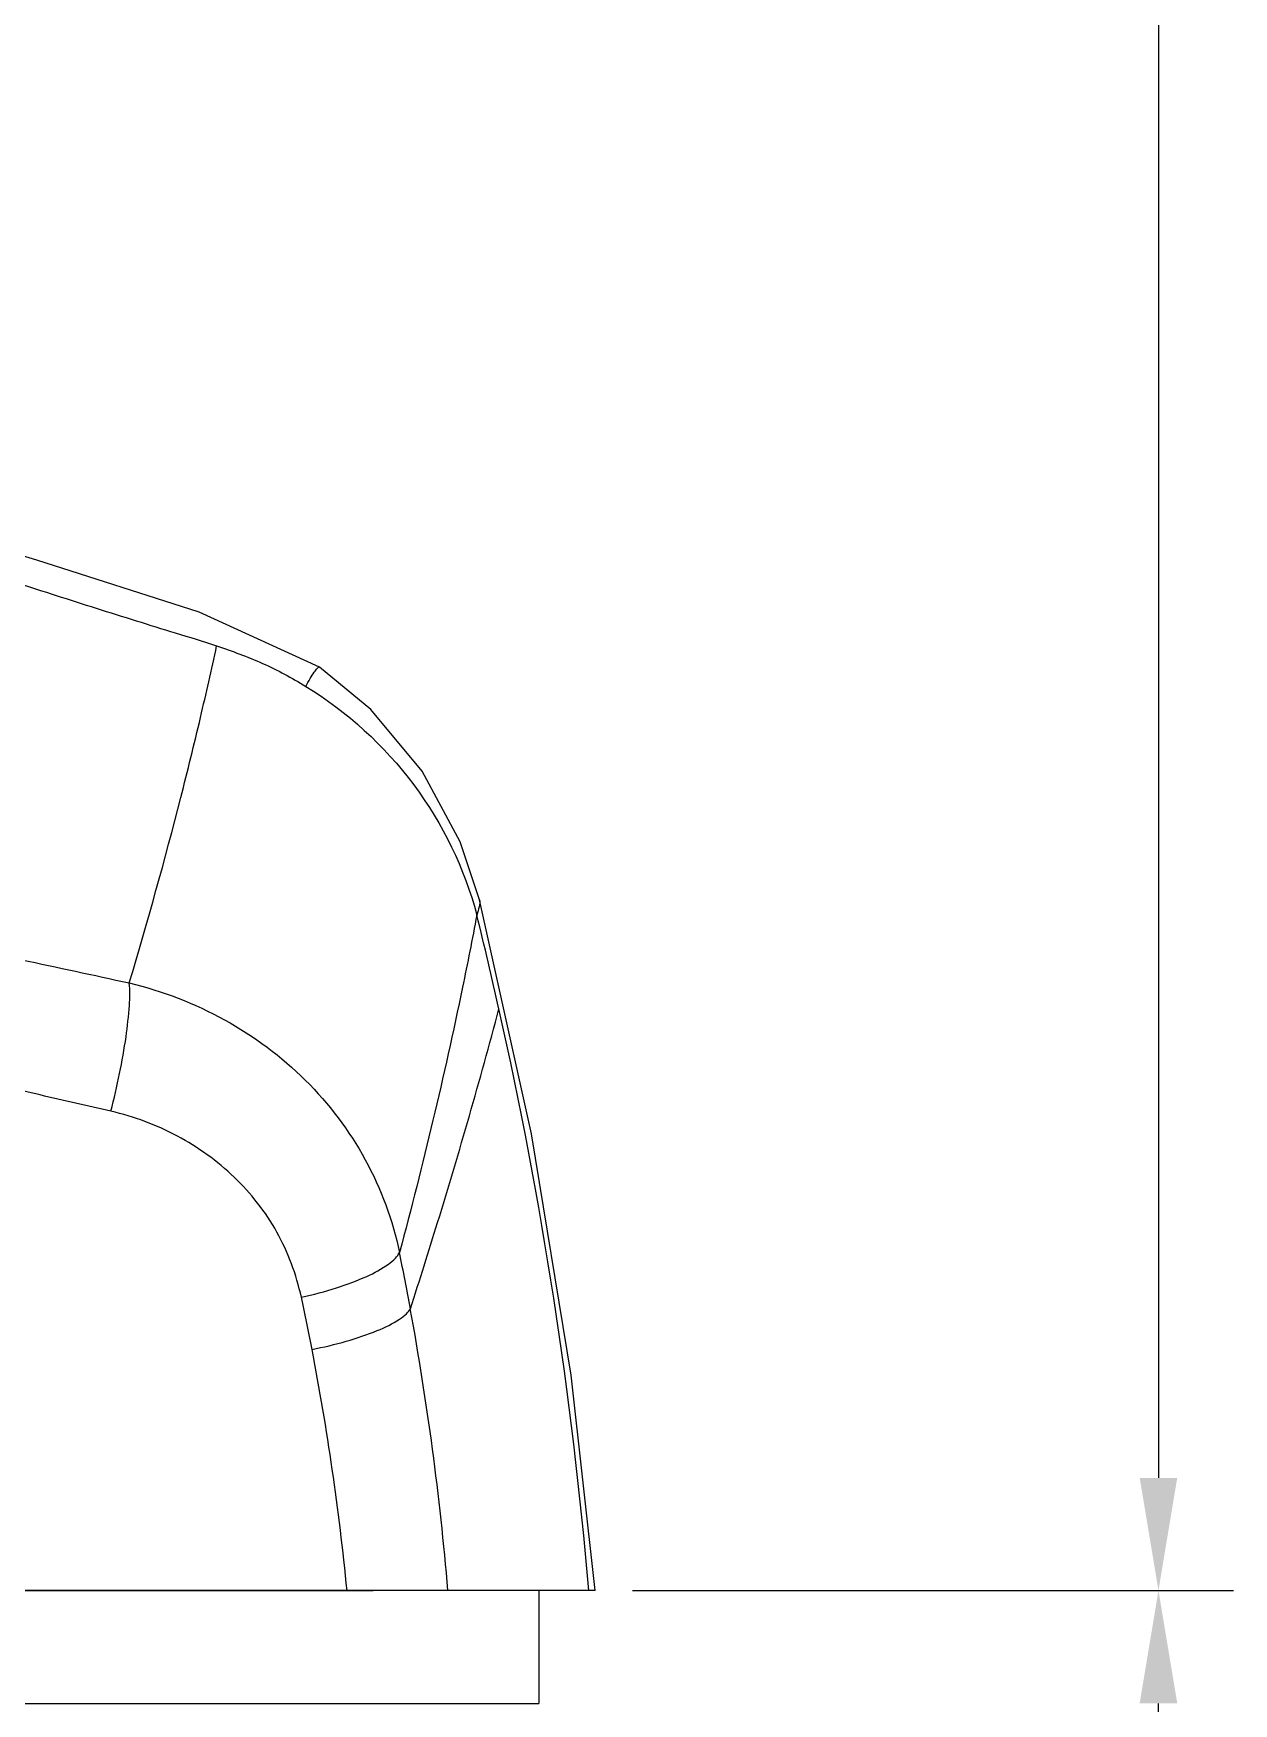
# Model space of a CAD drawing. Extents: x 7586 to 8180, y -5808 to -5388.
# Drawn here: x 8059.59 to 8091.54, y -5637 to -5592.56 of the extents above; entities that cross this region are included whole.
import ezdxf

# ---------------------------------------------------------------- set-up
doc = ezdxf.new("R2010")
doc.units = 0
doc.header["$LTSCALE"] = 7
doc.header["$MEASUREMENT"] = 0
doc.linetypes.add('CENTER', pattern=[2, 1.25, -0.25, 0.25, -0.25])
doc.layers.get('0').update_dxf_attribs({"color": 2, "linetype": 'CONTINUOUS'})
for name, color, linetype in [('08_ALL_FEATURES', 7, 'CONTINUOUS'), ('CENTER', 1, 'CENTER'), ('DWG', 7, 'CONTINUOUS')]:
    doc.layers.add(name, color=color, linetype=linetype)

msp = doc.modelspace()

# ---------------------------------------------------------------- linework, layer by layer
at = {"color": 7, "linetype": 'Continuous'}
for p, q in [((7960.099, -5633.99), (8068.633, -5633.99)), ((7928.155, -5636.99), (8073.041, -5636.99))]:
    msp.add_line(p, q, dxfattribs=at)
at = {"layer": '08_ALL_FEATURES', "color": 7, "linetype": 'Continuous'}
for p, q in [((8067.208, -5609.418), (8067.21, -5609.418)), ((8071.462, -5615.609), (8071.463, -5615.611)), ((8072.849, -5621.839), (8071.463, -5615.611)), ((8074.541, -5633.99), (7926.655, -5633.99))]:
    msp.add_line(p, q, dxfattribs=at)
for points in [[(8067.208, -5609.418), (8064.005, -5607.955), (8059.683, -5606.571), (8054.39, -5604.966), (8048.137, -5603.281)], [(8071.462, -5615.609), (8070.952, -5614.07), (8069.938, -5612.189), (8068.577, -5610.548), (8067.21, -5609.418)], [(8074.541, -5633.99), (8073.907, -5628.254), (8072.849, -5621.839)]]:
    msp.add_lwpolyline(points, dxfattribs=at)
for centre, radius, start, end in [((7958.962, -5643.896), 115.836, 12.65757, 13.92732), ((7959.086, -5643.88), 115.712, 4.90315, 12.66353), ((7992.048, -5640.667), 78.861, 10.35389, 11.46551), ((7991.622, -5640.738), 79.292, 4.88205, 10.3495), ((7997.773, -5640.916), 70.508, 5.63709, 10.90811)]:
    msp.add_arc(centre, radius, start, end, dxfattribs=at)
for points, knots in [([(8047.545, -5603.719), (8048.973, -5604.079), (8051.802, -5604.858), (8055.301, -5605.95), (8058.094, -5606.841), (8060.205, -5607.515), (8061.965, -5608.074), (8063.389, -5608.517), (8064.105, -5608.732), (8064.469, -5608.855)], [0, 0, 0, 0, 0.249791, 0.497495, 0.621614, 0.747024, 0.873277, 0.934809, 1, 1, 1, 1]), ([(8062.145, -5617.823), (8062.632, -5616.188), (8063.291, -5613.838), (8064.026, -5610.838), (8064.334, -5609.49), (8064.469, -5608.855)], [0, 0, 0, 0, 0.552534, 0.789677, 1, 1, 1, 1]), ([(8064.469, -5608.855), (8064.881, -5608.994), (8065.702, -5609.288), (8066.468, -5609.704), (8066.839, -5609.931)], [0, 0, 0, 0, 0.500252, 1, 1, 1, 1]), ([(8066.839, -5609.931), (8066.879, -5609.862), (8066.952, -5609.737), (8067.059, -5609.566), (8067.126, -5609.472), (8067.191, -5609.408), (8067.208, -5609.418)], [0, 0, 0, 0, 0.373006, 0.688673, 0.905683, 1, 1, 1, 1]), ([(8066.839, -5609.931), (8067.945, -5610.608), (8069.907, -5612.389), (8071.067, -5614.774), (8071.393, -5616.015)], [0, 0, 0, 0, 0.502778, 1, 1, 1, 1]), ([(8046.764, -5614.858), (8048.054, -5615.058), (8051.278, -5615.588), (8056.402, -5616.599), (8060.235, -5617.404), (8062.145, -5617.823)], [0, 0, 0, 0, 0.250091, 0.625564, 1, 1, 1, 1]), ([(8071.463, -5615.61), (8071.478, -5615.67), (8071.457, -5615.812), (8071.416, -5615.942), (8071.393, -5616.015)], [0, 0, 0, 0, 0.444832, 1, 1, 1, 1]), ([(8071.393, -5616.015), (8071.273, -5616.657), (8070.677, -5619.669), (8069.962, -5622.657), (8069.335, -5624.991)], [0, 0, 0, 0, 0.212856, 1, 1, 1, 1]), ([(8061.655, -5621.236), (8061.741, -5620.904), (8061.892, -5620.246), (8062.059, -5619.306), (8062.15, -5618.502), (8062.166, -5618.02), (8062.145, -5617.823)], [0, 0, 0, 0, 0.297924, 0.584868, 0.827958, 1, 1, 1, 1]), ([(8062.145, -5617.823), (8063.026, -5618.036), (8064.73, -5618.691), (8066.91, -5620.312), (8068.534, -5622.456), (8069.154, -5624.134), (8069.335, -5624.991)], [0, 0, 0, 0, 0.254622, 0.505817, 0.753822, 1, 1, 1, 1]), ([(8061.655, -5621.236), (8061.026, -5621.096), (8060.085, -5620.874), (8058.828, -5620.588), (8057.886, -5620.369), (8056.949, -5620.128), (8055.705, -5619.779), (8054.141, -5619.366), (8052.223, -5619.055), (8050.315, -5618.698), (8048.397, -5618.403), (8047.118, -5618.211), (8046.477, -5618.124)], [0, 0, 0, 0, 0.124653, 0.187029, 0.249421, 0.311803, 0.374227, 0.499322, 0.624557, 0.749735, 0.874887, 1, 1, 1, 1]), ([(8069.624, -5626.493), (8069.872, -5625.729), (8070.708, -5623.084), (8071.478, -5620.418), (8071.983, -5618.513)], [0, 0, 0, 0, 0.289804, 1, 1, 1, 1]), ([(8066.724, -5626.182), (8066.587, -5625.581), (8066.16, -5624.402), (8064.991, -5622.924), (8063.458, -5621.819), (8062.269, -5621.377), (8061.655, -5621.236)], [0, 0, 0, 0, 0.247993, 0.496247, 0.746682, 1, 1, 1, 1]), ([(8066.724, -5626.182), (8067.04, -5626.113), (8067.631, -5625.958), (8068.41, -5625.67), (8068.937, -5625.396), (8069.219, -5625.163), (8069.309, -5625.047), (8069.335, -5624.991)], [0, 0, 0, 0, 0.331921, 0.625283, 0.852558, 0.936243, 1, 1, 1, 1]), ([(8067.007, -5627.574), (8067.313, -5627.513), (8067.902, -5627.373), (8068.685, -5627.112), (8069.225, -5626.859), (8069.509, -5626.645), (8069.598, -5626.543), (8069.624, -5626.493)], [0, 0, 0, 0, 0.325716, 0.629455, 0.861279, 0.941774, 1, 1, 1, 1])]:
    msp.add_open_spline(points, degree=3, knots=knots, dxfattribs=at)
msp.add_open_spline([(8067.007, -5627.574), (8066.917, -5627.109), (8066.824, -5626.644), (8066.724, -5626.182)], degree=3, dxfattribs=at)
at = {"layer": 'CENTER', "color": 0}
msp.add_line((8073.041, -5633.99), (8073.041, -5636.99), dxfattribs=at)
at = {"layer": 'DWG', "color": 2}
for p, q in [((8089.536, -5527.119), (8089.536, -5630.99)), ((8075.541, -5633.99), (8091.536, -5633.99)), ((8085.079, -5633.99), (8091.536, -5633.99)), ((8085.079, -5633.99), (8091.536, -5633.99)), ((8089.536, -5673.99), (8089.536, -5636.99))]:
    msp.add_line(p, q, dxfattribs=at)
for points in [[(8089.036, -5630.99), (8090.036, -5630.99), (8089.536, -5633.99)], [(8089.036, -5636.99), (8090.036, -5636.99), (8089.536, -5633.99)]]:
    msp.add_solid(points, dxfattribs=at)

doc.saveas('drawing.dxf')
